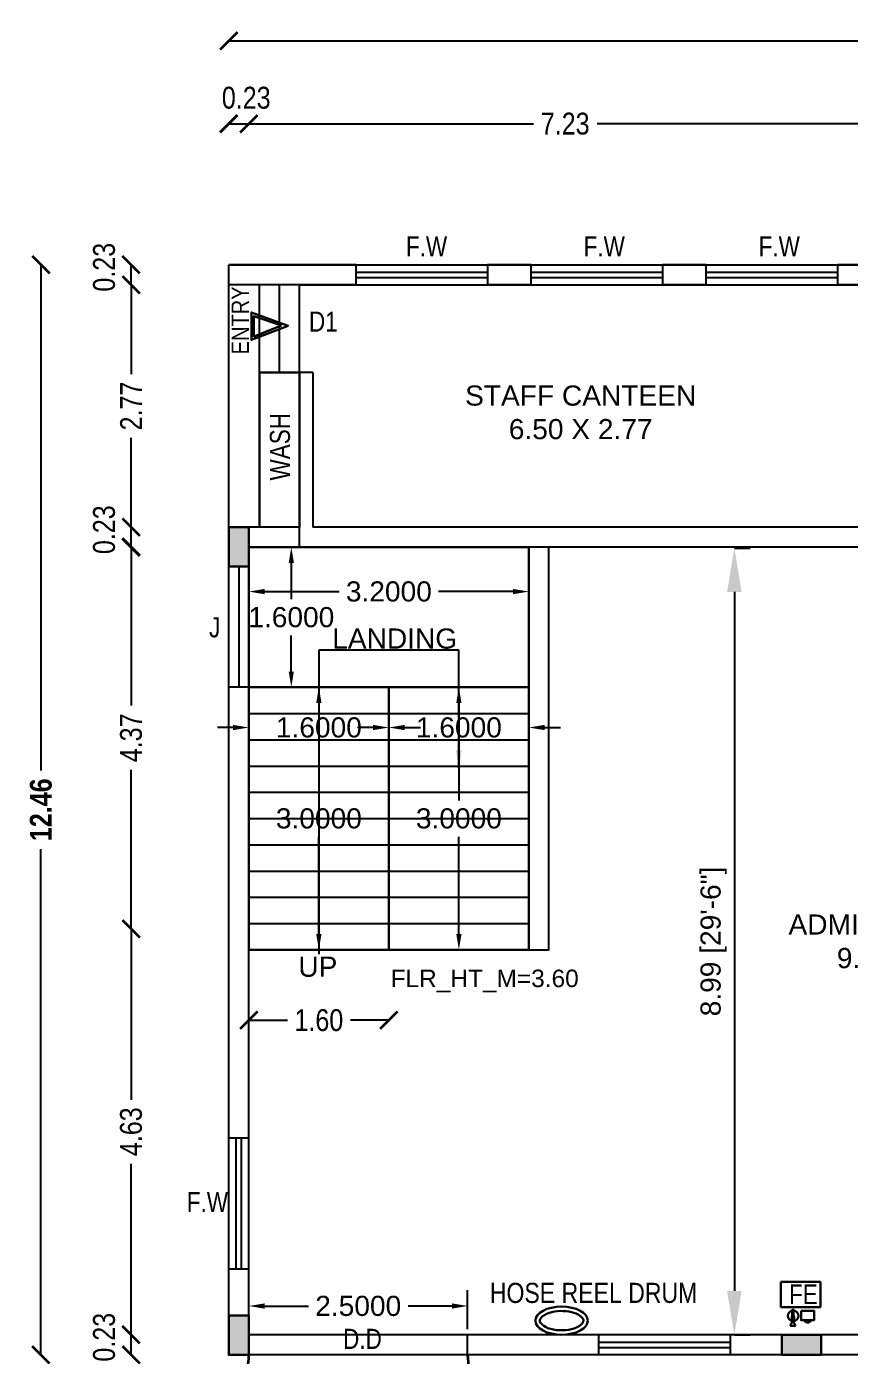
# Model space of a CAD drawing. Header units: metres. Extents: x -488 to 4759, y 38 to 2071.
# Drawn here: x 1196.3 to 1205.71, y 139.43 to 154.62 of the extents above; entities that cross this region are included whole.
import ezdxf

# ---------------------------------------------------------------- set-up
doc = ezdxf.new("R2010")
doc.units = ezdxf.units.M
doc.header["$MEASUREMENT"] = 0
doc.linetypes.add('HIDDEN2', pattern=[0.1875, 0.125, -0.0625])
for name, color, linetype in [('0 @ 1', 7, 'Continuous'), ('BLK_1_FLR_0_EXIT_WIDTH_STAIR', 1, 'Continuous'), ('BLK_1_FLR_0_EXIT_WIDTH_STAIR @ 1', 1, 'Continuous'), ('BLK_2_DA_RAMP_1', 1, 'Continuous'), ('BLK_2_FLR_0_CARPET_AREA', 10, 'Continuous'), ('BLK_2_FLR_0_EXIT_WIDTH_DOOR', 2, 'Continuous'), ('BLK_2_FLR_0_REGULAR_ROOM_0', 117, 'Continuous'), ('BLK_2_FLR_0_STAIR_1', 1, 'Continuous'), ('BLK_2_FLR_0_STAIR_1_FLIGHT_1', 7, 'Continuous'), ('BLK_2_FLR_0_STAIR_1_FLIGHT_2', 7, 'Continuous'), ('BLK_2_FLR_0_STAIR_1_LANDING_1', 7, 'Continuous')]:
    doc.layers.add(name, color=color, linetype=linetype)
doc.layers.add('BLK_2_COVERED_AREA', color=140, linetype='Continuous', plot=False)
doc.layers.add('BLK_2_FLR_0_BLT_UP_AREA', color=1, linetype='Continuous', plot=False)
doc.layers.add('DIST_EXIT', color=7, linetype='Continuous', lineweight=0)
doc.styles.add('2', font='swissc.ttf', dxfattribs={"height": 0.23})
doc.styles.add('CODE', font='swissc.ttf', dxfattribs={"height": 0.25})
doc.styles.add('sa1', font='', dxfattribs={"height": 72})
doc.styles.add('SH', font='swissc.ttf', dxfattribs={"height": 10})
doc.styles.get("Standard").update_dxf_attribs({"font": 'arial.ttf', "height": 0.23})
doc.styles.add('SUBBU3', font='swissl.ttf', dxfattribs={"width": 0.8})
doc.styles.get('sa1').set_extended_font_data('Abadi MT Condensed Light')
doc.dimstyles.new('OUTER', dxfattribs={"dimscale": 0, "dimtxt": 0.3, "dimasz": 0.18, "dimexe": 0.18, "dimexo": 0.0625, "dimgap": 0.09, "dimtad": 0, "dimzin": 0, "dimdsep": 46, "dimtxsty": 'CODE', "dimcen": 0.09, "dimse1": 1, "dimse2": 1, "dimclrd": 8, "dimclrt": 1, "dimadec": 0, "dimazin": 0, "dimtfac": 1, "dimtofl": 0, "dimtmove": 0, "dimatfit": 3, "dimfxl": 0, "dimtolj": 1, "dimtzin": 0, "dimarcsym": 0})
doc.dimstyles.new('STANDARD$0', dxfattribs={"dimtxt": 0.23, "dimasz": 3, "dimexe": 3, "dimexo": 1, "dimgap": 1.5, "dimtad": 1, "dimdec": 1, "dimzin": 1, "dimdsep": 46, "dimlunit": 4, "dimtxsty": 'Standard', "dimblk": 'OBLIQUE', "dimcen": 0.09375, "dimdle": 1, "dimclrd": 8, "dimclre": 8, "dimclrt": 7, "dimadec": 1, "dimazin": 0, "dimtfac": 1, "dimtdec": 1, "dimtix": 1, "dimtmove": 2, "dimatfit": 3, "dimldrblk": 'ARCHTICK', "dimfxl": 0, "dimfrac": 2, "dimtolj": 1, "dimtzin": 0, "dimarcsym": 0})

# ---------------------------------------------------------------- blocks, each defined once
blk = doc.blocks.new('_ArchTick')
at = {"const_width": 0.15}
blk.add_lwpolyline([(-0.5, -0.5), (0.5, 0.5)], dxfattribs=at)
blk = doc.blocks.new('*D135')
at = {"color": 0, "lineweight": -2}
for p, q in [((1197.498, 151.668), (1197.498, 150.647)), ((1197.498, 148.898), (1197.498, 149.918))]:
    blk.add_line(p, q, dxfattribs=at)
at = {"layer": 'Defpoints', "color": 0, "lineweight": -2}
for p in [(1197.498, 151.668), (1199.758, 151.668), (1209.159, 148.898)]:
    blk.add_point(p, dxfattribs=at)
at = {"color": 0, "lineweight": -2, "xscale": 0.2, "yscale": 0.2, "zscale": 0.2}
for p, rotation in [((1197.498, 151.668), 90), ((1197.498, 148.898), 270)]:
    blk.add_blockref('_ArchTick', p, dxfattribs=dict(at, rotation=rotation))
at = {"color": 0, "lineweight": -2, "insert": (1197.498, 150.283), "char_height": 0.25, "attachment_point": 5, "rotation": 90, "style": 'CODE'}
blk.add_mtext('\\A1;2.77', dxfattribs=at)
blk = doc.blocks.new('*D136')
at = {"color": 0, "lineweight": -2}
blk.add_line((1197.498, 151.668), (1197.498, 151.898), dxfattribs=at)
at = {"layer": 'Defpoints', "color": 0, "lineweight": -2}
for p in [(1197.498, 151.898), (1199.768, 151.898), (1199.758, 151.668)]:
    blk.add_point(p, dxfattribs=at)
at = {"color": 0, "lineweight": -2, "xscale": 0.2, "yscale": 0.2, "zscale": 0.2}
for p, rotation in [((1197.498, 151.898), 90), ((1197.498, 151.668), 270)]:
    blk.add_blockref('_ArchTick', p, dxfattribs=dict(at, rotation=rotation))
at = {"color": 0, "lineweight": -2, "insert": (1197.19, 151.869), "char_height": 0.25, "attachment_point": 5, "rotation": 90, "style": 'CODE'}
blk.add_mtext('\\A1;0.23', dxfattribs=at)
blk = doc.blocks.new('*D137')
at = {"color": 0, "lineweight": -2}
blk.add_line((1197.498, 139.438), (1197.498, 139.668), dxfattribs=at)
at = {"layer": 'Defpoints', "color": 0, "lineweight": -2}
for p in [(1197.498, 139.668), (1199.984, 139.668), (1200.015, 139.438)]:
    blk.add_point(p, dxfattribs=at)
at = {"color": 0, "lineweight": -2, "xscale": 0.2, "yscale": 0.2, "zscale": 0.2}
for p, rotation in [((1197.498, 139.668), 90), ((1197.498, 139.438), 270)]:
    blk.add_blockref('_ArchTick', p, dxfattribs=dict(at, rotation=rotation))
at = {"color": 0, "lineweight": -2, "insert": (1197.19, 139.639), "char_height": 0.25, "attachment_point": 5, "rotation": 90, "style": 'CODE'}
blk.add_mtext('\\A1;0.23', dxfattribs=at)
blk = doc.blocks.new('*D138')
at = {"color": 0, "lineweight": -2}
for p, q in [((1196.468, 151.898), (1196.468, 146.117)), ((1196.468, 139.438), (1196.468, 145.218))]:
    blk.add_line(p, q, dxfattribs=at)
at = {"layer": 'Defpoints', "color": 0, "lineweight": -2}
for p in [(1196.468, 151.898), (1198.614, 151.898), (1198.614, 139.438)]:
    blk.add_point(p, dxfattribs=at)
at = {"color": 0, "lineweight": -2, "xscale": 0.2, "yscale": 0.2, "zscale": 0.2}
for p, rotation in [((1196.468, 151.898), 90), ((1196.468, 139.438), 270)]:
    blk.add_blockref('_ArchTick', p, dxfattribs=dict(at, rotation=rotation))
at = {"color": 0, "lineweight": -2, "insert": (1196.468, 145.668), "char_height": 0.25, "attachment_point": 5, "rotation": 90, "style": 'CODE'}
blk.add_mtext('\\A1;{\\fSwis721 Cn BT|b1|i0|c0|p34;12.46}', dxfattribs=at)
blk = doc.blocks.new('*D139')
at = {"color": 0, "lineweight": -2}
for p, q in [((1198.844, 153.509), (1202.095, 153.509)), ((1206.074, 153.509), (1202.823, 153.509))]:
    blk.add_line(p, q, dxfattribs=at)
at = {"layer": 'Defpoints', "color": 0, "lineweight": -2}
for p in [(1206.074, 153.509), (1206.074, 151.098), (1198.844, 146.044)]:
    blk.add_point(p, dxfattribs=at)
at = {"color": 0, "lineweight": -2, "xscale": 0.2, "yscale": 0.2, "zscale": 0.2, "rotation": 180}
blk.add_blockref('_ArchTick', (1198.844, 153.509), dxfattribs=at)
at = {"color": 0, "lineweight": -2, "xscale": 0.2, "yscale": 0.2, "zscale": 0.2}
blk.add_blockref('_ArchTick', (1206.074, 153.509), dxfattribs=at)
at = {"color": 0, "lineweight": -2, "insert": (1202.459, 153.509), "char_height": 0.25, "attachment_point": 5, "style": 'CODE'}
blk.add_mtext('\\A1;7.23', dxfattribs=at)
blk = doc.blocks.new('*D145')
at = {"color": 0, "lineweight": -2}
blk.add_line((1198.614, 153.509), (1198.844, 153.509), dxfattribs=at)
at = {"layer": 'Defpoints', "color": 0, "lineweight": -2}
for p in [(1198.844, 153.509), (1198.614, 151.098), (1198.844, 151.059)]:
    blk.add_point(p, dxfattribs=at)
at = {"color": 0, "lineweight": -2, "xscale": 0.2, "yscale": 0.2, "zscale": 0.2, "rotation": 180}
blk.add_blockref('_ArchTick', (1198.614, 153.509), dxfattribs=at)
at = {"color": 0, "lineweight": -2, "xscale": 0.2, "yscale": 0.2, "zscale": 0.2}
blk.add_blockref('_ArchTick', (1198.844, 153.509), dxfattribs=at)
at = {"color": 0, "lineweight": -2, "insert": (1198.814, 153.805), "char_height": 0.25, "attachment_point": 5, "style": 'CODE'}
blk.add_mtext('\\A1;0.23', dxfattribs=at)
blk = doc.blocks.new('*D146')
at = {"color": 0, "lineweight": -2}
for p, q in [((1198.614, 154.456), (1206.01, 154.456)), ((1214.304, 154.456), (1206.908, 154.456))]:
    blk.add_line(p, q, dxfattribs=at)
at = {"layer": 'Defpoints', "color": 0, "lineweight": -2}
for p in [(1214.304, 154.456), (1198.614, 151.898), (1214.304, 151.898)]:
    blk.add_point(p, dxfattribs=at)
at = {"color": 0, "lineweight": -2, "xscale": 0.2, "yscale": 0.2, "zscale": 0.2, "rotation": 180}
blk.add_blockref('_ArchTick', (1198.614, 154.456), dxfattribs=at)
at = {"color": 0, "lineweight": -2, "xscale": 0.2, "yscale": 0.2, "zscale": 0.2}
blk.add_blockref('_ArchTick', (1214.304, 154.456), dxfattribs=at)
at = {"color": 0, "lineweight": -2, "insert": (1206.459, 154.456), "char_height": 0.25, "attachment_point": 5, "style": 'CODE'}
blk.add_mtext('\\A1;{\\fSwis721 Cn BT|b1|i0|c0|p34;15.69}', dxfattribs=at)
blk = doc.blocks.new('*D147')
at = {"color": 0, "lineweight": -2}
blk.add_line((1197.498, 148.668), (1197.498, 148.898), dxfattribs=at)
at = {"layer": 'Defpoints', "color": 0, "lineweight": -2}
for p in [(1197.498, 148.898), (1199.768, 148.898), (1199.758, 148.668)]:
    blk.add_point(p, dxfattribs=at)
at = {"color": 0, "lineweight": -2, "xscale": 0.2, "yscale": 0.2, "zscale": 0.2}
for p, rotation in [((1197.498, 148.898), 90), ((1197.498, 148.668), 270)]:
    blk.add_blockref('_ArchTick', p, dxfattribs=dict(at, rotation=rotation))
at = {"color": 0, "lineweight": -2, "insert": (1197.19, 148.869), "char_height": 0.25, "attachment_point": 5, "rotation": 90, "style": 'CODE'}
blk.add_mtext('\\A1;0.23', dxfattribs=at)
blk = doc.blocks.new('rghfhgh')
at = {"color": 0, "lineweight": 30}
for p, q in [((15101.258, 2367.909), (15101.258, 2367.846)), ((15101.274, 2367.909), (15101.274, 2367.846)), ((15101.258, 2367.846), (15101.236, 2367.801)), ((15101.274, 2367.846), (15101.296, 2367.801))]:
    blk.add_line(p, q, dxfattribs=at)
at = {"color": 0, "lineweight": 30, "ltscale": 0.1}
blk.add_line((15101.296, 2367.801), (15101.236, 2367.801), dxfattribs=at)
blk.add_lwpolyline([(15101.129, 2368.303), (15101.581, 2368.303), (15101.581, 2368.016), (15101.129, 2368.016)], close=True, dxfattribs=at)
at = {"color": 0, "lineweight": 30}
for points in [[(15101.281, 2367.879), (15101.252, 2367.879), (15101.252, 2367.909), (15101.281, 2367.909)], [(15101.274, 2367.909), (15101.258, 2367.909), (15101.258, 2367.985), (15101.274, 2367.985)], [(15101.359, 2367.974), (15101.507, 2367.974), (15101.507, 2367.864), (15101.359, 2367.864)]]:
    blk.add_lwpolyline(points, close=True, dxfattribs=at)
blk.add_circle((15101.269, 2367.915), 0.0611, dxfattribs=at)
blk.add_arc((15101.434, 2367.883), 0.0446, 204.8747, 335.1253, dxfattribs=at)
at = {"color": 0, "lineweight": 30, "style": 'SH'}
blk.add_text('FE', height=0.2239, dxfattribs=at).set_placement((15101.221, 2368.05))
blk = doc.blocks.new('*D14')
at = {"layer": 'BLK_2_FLR_0_STAIR_1_FLIGHT_1', "color": 0, "linetype": 'Continuous', "lineweight": -2}
for p, q in [((1198.844, 146.67), (1198.844, 146.788)), ((1200.444, 146.67), (1200.444, 146.788)), ((1198.664, 146.608), (1198.484, 146.608)), ((1200.624, 146.608), (1200.804, 146.608))]:
    blk.add_line(p, q, dxfattribs=at)
for points in [[(1198.664, 146.638), (1198.664, 146.578), (1198.844, 146.608)], [(1200.624, 146.638), (1200.624, 146.578), (1200.444, 146.608)]]:
    blk.add_solid(points, dxfattribs=at)
at = {"layer": 'Defpoints', "color": 0, "linetype": 'Continuous', "lineweight": -2}
for p in [(1198.844, 146.608), (1200.444, 146.608), (1200.444, 146.608)]:
    blk.add_point(p, dxfattribs=at)
at = {"layer": 'BLK_2_FLR_0_STAIR_1_FLIGHT_1', "color": 0, "linetype": 'Continuous', "insert": (1199.644, 146.608), "char_height": 0.23, "attachment_point": 5}
blk.add_mtext('\\A1;1.6000', dxfattribs=at)
blk = doc.blocks.new('*D15')
at = {"layer": 'BLK_2_FLR_0_STAIR_1_FLIGHT_2', "color": 0, "linetype": 'Continuous', "lineweight": -2}
for p, q in [((1200.444, 146.67), (1200.444, 146.788)), ((1202.044, 146.67), (1202.044, 146.788)), ((1200.264, 146.608), (1200.084, 146.608)), ((1202.224, 146.608), (1202.404, 146.608))]:
    blk.add_line(p, q, dxfattribs=at)
for points in [[(1200.264, 146.638), (1200.264, 146.578), (1200.444, 146.608)], [(1202.224, 146.638), (1202.224, 146.578), (1202.044, 146.608)]]:
    blk.add_solid(points, dxfattribs=at)
at = {"layer": 'Defpoints', "color": 0, "linetype": 'Continuous', "lineweight": -2}
for p in [(1200.444, 146.608), (1202.044, 146.608), (1202.044, 146.608)]:
    blk.add_point(p, dxfattribs=at)
at = {"layer": 'BLK_2_FLR_0_STAIR_1_FLIGHT_2', "color": 0, "linetype": 'Continuous', "insert": (1201.244, 146.608), "char_height": 0.23, "attachment_point": 5}
blk.add_mtext('\\A1;1.6000', dxfattribs=at)
blk = doc.blocks.new('*D16')
at = {"layer": 'BLK_2_FLR_0_STAIR_1_LANDING_1', "color": 0, "linetype": 'Continuous', "lineweight": -2}
for p, q in [((1199.356, 148.668), (1199.509, 148.668)), ((1199.356, 147.068), (1199.509, 147.068))]:
    blk.add_line(p, q, dxfattribs=at)
at = {"layer": 'BLK_2_FLR_0_STAIR_1_LANDING_1', "color": 0, "lineweight": -2}
for p, q in [((1199.329, 148.488), (1199.329, 148.075)), ((1199.329, 147.248), (1199.329, 147.66))]:
    blk.add_line(p, q, dxfattribs=at)
at = {"layer": 'BLK_2_FLR_0_STAIR_1_LANDING_1', "color": 0, "linetype": 'Continuous', "lineweight": -2}
for points in [[(1199.299, 148.488), (1199.359, 148.488), (1199.329, 148.668)], [(1199.299, 147.248), (1199.359, 147.248), (1199.329, 147.068)]]:
    blk.add_solid(points, dxfattribs=at)
at = {"layer": 'Defpoints', "color": 0, "linetype": 'Continuous', "lineweight": -2}
for p in [(1199.293, 148.668), (1199.329, 148.668), (1199.293, 147.068)]:
    blk.add_point(p, dxfattribs=at)
at = {"layer": 'BLK_2_FLR_0_STAIR_1_LANDING_1', "color": 0, "linetype": 'Continuous', "insert": (1199.329, 147.868), "char_height": 0.23, "attachment_point": 5}
blk.add_mtext('\\A1;1.6000', dxfattribs=at)
blk = doc.blocks.new('*D96')
at = {"color": 0, "lineweight": -2}
for p, q in [((1197.498, 148.673), (1197.498, 146.858)), ((1197.498, 144.308), (1197.498, 146.123))]:
    blk.add_line(p, q, dxfattribs=at)
at = {"layer": 'Defpoints', "color": 0, "lineweight": -2}
for p in [(1198.844, 148.673), (1197.498, 144.308), (1198.844, 144.308)]:
    blk.add_point(p, dxfattribs=at)
at = {"color": 0, "lineweight": -2, "xscale": 0.2, "yscale": 0.2, "zscale": 0.2}
for p, rotation in [((1197.498, 148.673), 90), ((1197.498, 144.308), 270)]:
    blk.add_blockref('_ArchTick', p, dxfattribs=dict(at, rotation=rotation))
at = {"color": 0, "lineweight": -2, "insert": (1197.498, 146.49), "char_height": 0.25, "attachment_point": 5, "rotation": 90, "style": 'CODE'}
blk.add_mtext('\\A1;4.37', dxfattribs=at)
blk = doc.blocks.new('*D168')
at = {"color": 0, "lineweight": -2}
for p, q in [((1197.498, 144.308), (1197.498, 142.354)), ((1197.498, 139.668), (1197.498, 141.621))]:
    blk.add_line(p, q, dxfattribs=at)
at = {"layer": 'Defpoints', "color": 0, "lineweight": -2}
for p in [(1202.274, 144.308), (1197.498, 139.668), (1202.274, 139.668)]:
    blk.add_point(p, dxfattribs=at)
at = {"color": 0, "lineweight": -2, "xscale": 0.2, "yscale": 0.2, "zscale": 0.2}
for p, rotation in [((1197.498, 144.308), 90), ((1197.498, 139.668), 270)]:
    blk.add_blockref('_ArchTick', p, dxfattribs=dict(at, rotation=rotation))
at = {"color": 0, "lineweight": -2, "insert": (1197.498, 141.988), "char_height": 0.25, "attachment_point": 5, "rotation": 90, "style": 'CODE'}
blk.add_mtext('\\A1;4.63', dxfattribs=at)
blk = doc.blocks.new('*D19')
at = {"layer": 'BLK_2_FLR_0_STAIR_1_FLIGHT_1', "color": 0, "linetype": 'Continuous', "lineweight": -2}
for p, q in [((1199.706, 147.068), (1199.824, 147.068)), ((1199.644, 146.888), (1199.644, 145.775)), ((1199.644, 144.248), (1199.644, 145.36)), ((1199.706, 144.068), (1199.824, 144.068))]:
    blk.add_line(p, q, dxfattribs=at)
for points in [[(1199.614, 146.888), (1199.674, 146.888), (1199.644, 147.068)], [(1199.614, 144.248), (1199.674, 144.248), (1199.644, 144.068)]]:
    blk.add_solid(points, dxfattribs=at)
at = {"layer": 'Defpoints', "color": 0, "linetype": 'Continuous', "lineweight": -2}
for p in [(1199.644, 147.068), (1199.644, 144.068), (1199.644, 144.068)]:
    blk.add_point(p, dxfattribs=at)
at = {"layer": 'BLK_2_FLR_0_STAIR_1_FLIGHT_1', "color": 0, "linetype": 'Continuous', "insert": (1199.644, 145.568), "char_height": 0.23, "attachment_point": 5}
blk.add_mtext('\\A1;3.0000', dxfattribs=at)
blk = doc.blocks.new('*D20')
at = {"layer": 'BLK_2_FLR_0_STAIR_1_FLIGHT_2', "color": 0, "linetype": 'Continuous', "lineweight": -2}
for p, q in [((1201.306, 147.068), (1201.424, 147.068)), ((1201.244, 146.888), (1201.244, 145.775)), ((1201.244, 144.248), (1201.244, 145.36)), ((1201.306, 144.068), (1201.424, 144.068))]:
    blk.add_line(p, q, dxfattribs=at)
for points in [[(1201.214, 146.888), (1201.274, 146.888), (1201.244, 147.068)], [(1201.214, 144.248), (1201.274, 144.248), (1201.244, 144.068)]]:
    blk.add_solid(points, dxfattribs=at)
at = {"layer": 'Defpoints', "color": 0, "linetype": 'Continuous', "lineweight": -2}
for p in [(1201.244, 147.068), (1201.244, 144.068), (1201.244, 144.068)]:
    blk.add_point(p, dxfattribs=at)
at = {"layer": 'BLK_2_FLR_0_STAIR_1_FLIGHT_2', "color": 0, "linetype": 'Continuous', "insert": (1201.244, 145.568), "char_height": 0.23, "attachment_point": 5}
blk.add_mtext('\\A1;3.0000', dxfattribs=at)
blk = doc.blocks.new('*D21')
at = {"layer": 'BLK_2_FLR_0_STAIR_1_LANDING_1', "color": 0, "linetype": 'Continuous', "lineweight": -2}
for p, q in [((1198.844, 148.224), (1198.844, 148.342)), ((1202.044, 148.224), (1202.044, 148.342))]:
    blk.add_line(p, q, dxfattribs=at)
at = {"layer": 'BLK_2_FLR_0_STAIR_1_LANDING_1', "color": 0, "lineweight": -2}
for p, q in [((1199.024, 148.162), (1199.877, 148.162)), ((1201.864, 148.162), (1201.011, 148.162))]:
    blk.add_line(p, q, dxfattribs=at)
at = {"layer": 'BLK_2_FLR_0_STAIR_1_LANDING_1', "color": 0, "linetype": 'Continuous', "lineweight": -2}
for points in [[(1199.024, 148.192), (1199.024, 148.132), (1198.844, 148.162)], [(1201.864, 148.192), (1201.864, 148.132), (1202.044, 148.162)]]:
    blk.add_solid(points, dxfattribs=at)
at = {"layer": 'Defpoints', "color": 0, "linetype": 'Continuous', "lineweight": -2}
for p in [(1198.844, 148.162), (1202.044, 148.162), (1202.044, 148.162)]:
    blk.add_point(p, dxfattribs=at)
at = {"layer": 'BLK_2_FLR_0_STAIR_1_LANDING_1', "color": 0, "linetype": 'Continuous', "insert": (1200.444, 148.162), "char_height": 0.23, "attachment_point": 5}
blk.add_mtext('\\A1;3.2000', dxfattribs=at)
blk = doc.blocks.new('*D169')
at = {"layer": 'BLK_1_FLR_0_EXIT_WIDTH_STAIR', "color": 0, "lineweight": -2}
for p, q in [((1198.844, 143.262), (1199.284, 143.262)), ((1200.444, 143.262), (1200.004, 143.262))]:
    blk.add_line(p, q, dxfattribs=at)
at = {"layer": 'Defpoints', "color": 0, "lineweight": -2}
for p in [(1198.844, 144.068), (1200.444, 144.068), (1200.444, 143.262)]:
    blk.add_point(p, dxfattribs=at)
at = {"layer": 'BLK_1_FLR_0_EXIT_WIDTH_STAIR', "color": 0, "lineweight": -2, "xscale": 0.2, "yscale": 0.2, "zscale": 0.2, "rotation": 180}
blk.add_blockref('_ArchTick', (1198.844, 143.262), dxfattribs=at)
at = {"layer": 'BLK_1_FLR_0_EXIT_WIDTH_STAIR', "color": 0, "lineweight": -2, "xscale": 0.2, "yscale": 0.2, "zscale": 0.2}
blk.add_blockref('_ArchTick', (1200.444, 143.262), dxfattribs=at)
at = {"layer": 'BLK_1_FLR_0_EXIT_WIDTH_STAIR', "color": 0, "lineweight": -2, "insert": (1199.644, 143.262), "char_height": 0.25, "attachment_point": 5, "style": 'CODE'}
blk.add_mtext('\\A1;1.60', dxfattribs=at)
blk = doc.blocks.new('*D62')
at = {"layer": 'BLK_2_FLR_0_EXIT_WIDTH_DOOR', "color": 0, "lineweight": -2}
for p, q in [((1198.844, 139.73), (1198.844, 140.176)), ((1201.344, 139.73), (1201.344, 140.176)), ((1199.024, 139.996), (1199.525, 139.996)), ((1201.164, 139.996), (1200.663, 139.996))]:
    blk.add_line(p, q, dxfattribs=at)
for points in [[(1199.024, 140.026), (1199.024, 139.966), (1198.844, 139.996)], [(1201.164, 140.026), (1201.164, 139.966), (1201.344, 139.996)]]:
    blk.add_solid(points, dxfattribs=at)
at = {"layer": 'Defpoints', "color": 0, "lineweight": -2}
for p in [(1201.344, 139.996), (1198.844, 139.668), (1201.344, 139.668)]:
    blk.add_point(p, dxfattribs=at)
at = {"layer": 'BLK_2_FLR_0_EXIT_WIDTH_DOOR', "color": 0, "insert": (1200.094, 139.996), "char_height": 0.23, "attachment_point": 5}
blk.add_mtext('\\A1;2.5000', dxfattribs=at)
blk = doc.blocks.new('*D24')
at = {"layer": 'Defpoints', "color": 0, "lineweight": -2}
for p in [(1204.392, 148.658), (1204.392, 139.668), (1204.392, 139.668)]:
    blk.add_point(p, dxfattribs=at)
at = {"layer": 'DIST_EXIT', "color": 0, "lineweight": -2}
for p, q in [((1204.392, 148.658), (1204.572, 148.658)), ((1204.392, 139.668), (1204.572, 139.668))]:
    blk.add_line(p, q, dxfattribs=at)
at = {"layer": 'DIST_EXIT', "color": 4, "lineweight": -2}
blk.add_line((1204.392, 148.158), (1204.392, 140.168), dxfattribs=at)
for points in [[(1204.309, 148.158), (1204.476, 148.158), (1204.392, 148.658)], [(1204.309, 140.168), (1204.476, 140.168), (1204.392, 139.668)]]:
    blk.add_solid(points, dxfattribs=at)
at = {"layer": 'DIST_EXIT', "color": 1, "lineweight": 0, "insert": (1204.155, 144.163), "char_height": 0.23, "attachment_point": 5, "rotation": 90}
blk.add_mtext('8.99 [29\'-6"]', dxfattribs=at)

msp = doc.modelspace()

# ---------------------------------------------------------------- hatches: boundary and pattern name
at = {"lineweight": 30}
h = msp.add_hatch(color=256, dxfattribs=at)
h.dxf.hatch_style = 1
h.paths.add_polyline_path([(1198.84389, 148.44773), (1198.84389, 148.89773), (1198.61389, 148.89764), (1198.61389, 148.44764)])
h = msp.add_hatch(color=256, dxfattribs=at)
h.dxf.hatch_style = 1
h.paths.add_polyline_path([(1198.84389, 139.43764), (1198.84389, 139.88764), (1198.61389, 139.88756), (1198.61389, 139.43756)])
h = msp.add_hatch(color=256, dxfattribs=at)
h.dxf.hatch_style = 1
h.paths.add_polyline_path([(1205.38562, 139.66764), (1204.93562, 139.66764), (1204.93571, 139.43764), (1205.38571, 139.43764)])

# ---------------------------------------------------------------- linework, layer by layer
for p, q in [((1198.61389, 151.66764), (1198.61389, 151.89764)), ((1200.07039, 151.89764), (1198.61389, 151.89764)), ((1200.07039, 151.66764), (1200.07039, 151.89764)), ((1202.07039, 151.89764), (1201.57039, 151.89764)), ((1201.57039, 151.89764), (1201.57039, 151.66764)), ((1202.07039, 151.66764), (1202.07039, 151.89764)), ((1204.07039, 151.89764), (1203.57039, 151.89764)), ((1203.57039, 151.89764), (1203.57039, 151.66764)), ((1204.07039, 151.66764), (1204.07039, 151.89764)), ((1207.07389, 151.89764), (1205.57039, 151.89764)), ((1205.57039, 151.89764), (1205.57039, 151.66764)), ((1200.07039, 151.81264), (1201.57039, 151.81264)), ((1200.07039, 151.75264), (1201.57039, 151.75264)), ((1202.07039, 151.81264), (1203.57039, 151.81264)), ((1202.07039, 151.75264), (1203.57039, 151.75264)), ((1204.07039, 151.81264), (1205.57039, 151.81264)), ((1204.07039, 151.75264), (1205.57039, 151.75264)), ((1200.07039, 151.66764), (1198.61389, 151.66764)), ((1198.96389, 150.66764), (1198.96389, 151.66764)), ((1199.19389, 150.66764), (1199.19389, 151.66764)), ((1199.42389, 150.66764), (1199.42389, 151.66764)), ((1202.07039, 151.66764), (1201.57039, 151.66764)), ((1204.07039, 151.66764), (1203.57039, 151.66764)), ((1207.07389, 151.66764), (1205.57039, 151.66764)), ((1198.96389, 150.66764), (1198.96389, 148.89764)), ((1199.42389, 150.66764), (1199.42389, 148.89764)), ((1199.57389, 150.66764), (1199.42389, 150.66764)), ((1199.57389, 150.66764), (1199.57389, 148.89764)), ((1198.61389, 147.91764), (1198.61389, 148.89764)), ((1199.42389, 148.89764), (1198.61389, 148.89764)), ((1208.84389, 148.89764), (1199.57389, 148.89764)), ((1198.84389, 141.91764), (1198.84389, 148.66764)), ((1202.04389, 148.66764), (1198.84389, 148.66764)), ((1202.04389, 144.30764), (1202.04389, 148.66764)), ((1211.34389, 148.66764), (1202.27389, 148.66764)), ((1202.27389, 144.30764), (1202.27389, 148.66764)), ((1200.44389, 144.06764), (1200.44389, 147.06764)), ((1198.61389, 144.91764), (1198.61389, 146.41764)), ((1198.61389, 141.91764), (1198.61389, 143.41764)), ((1198.61389, 141.91764), (1198.84389, 141.91764)), ((1198.69889, 140.41764), (1198.69889, 141.91764)), ((1198.75889, 140.41764), (1198.75889, 141.91764)), ((1198.61389, 139.43764), (1198.61389, 140.41764)), ((1198.84389, 140.41764), (1198.61389, 140.41764)), ((1198.84389, 139.43764), (1198.84389, 140.41764)), ((1202.84389, 139.66764), (1201.34389, 139.66764)), ((1201.34389, 139.43764), (1201.34389, 139.66764)), ((1202.84389, 139.43764), (1202.84389, 139.66764)), ((1202.84389, 139.58264), (1204.34389, 139.58264)), ((1205.84389, 139.66764), (1204.34389, 139.66764)), ((1204.34389, 139.66764), (1204.34389, 139.43764)), ((1198.84389, 139.43764), (1198.61389, 139.43764)), ((1202.84389, 139.43764), (1201.34389, 139.43764)), ((1202.84389, 139.52264), (1204.34389, 139.52264)), ((1205.84389, 139.43764), (1204.34389, 139.43764))]:
    msp.add_line(p, q)
at = {"lineweight": 13}
for p, q in [((1200.07039, 151.89764), (1201.57039, 151.89764)), ((1202.07039, 151.89764), (1203.57039, 151.89764)), ((1204.07039, 151.89764), (1205.57039, 151.89764)), ((1200.07039, 151.66764), (1201.57039, 151.66764)), ((1202.07039, 151.66764), (1203.57039, 151.66764)), ((1204.07039, 151.66764), (1205.57039, 151.66764)), ((1198.61389, 140.41764), (1198.61389, 141.91764)), ((1198.84389, 140.41764), (1198.84389, 141.91764)), ((1202.84389, 139.66764), (1204.34389, 139.66764)), ((1202.84389, 139.43764), (1204.34389, 139.43764))]:
    msp.add_line(p, q, dxfattribs=at)
at = {"lineweight": -2}
for p, q in [((1199.42389, 150.66764), (1198.96389, 150.66764)), ((1198.73355, 147.06764), (1198.73304, 148.44769)), ((1199.64389, 147.49101), (1199.64389, 144.017)), ((1198.84389, 147.06764), (1198.61389, 147.06764)), ((1201.34389, 139.43764), (1198.84389, 139.43764))]:
    msp.add_line(p, q, dxfattribs=at)
at = {"lineweight": 30}
for points in [[(1199.29323, 151.19864), (1199.29323, 151.19864), (1198.87259, 151.35285), (1198.87259, 151.03751)], [(1199.21827, 151.20133), (1198.90259, 151.31052), (1198.90259, 151.07747)], [(1198.84389, 148.44773), (1198.61389, 148.44764), (1198.61389, 148.89764), (1198.84389, 148.89773)], [(1198.84389, 139.43764), (1198.61389, 139.43756), (1198.61389, 139.88756), (1198.84389, 139.88764)], [(1205.38562, 139.66764), (1205.38571, 139.43764), (1204.93571, 139.43764), (1204.93562, 139.66764)]]:
    msp.add_lwpolyline(points, close=True, dxfattribs=at)
at = {"lineweight": -2}
msp.add_lwpolyline([(1198.96389, 150.66764), (1199.42389, 150.66764), (1199.42389, 148.89764), (1198.96389, 148.89764)], close=True, dxfattribs=at)
at = {"lineweight": 35}
for centre, start, end in [((1198.21889, 139.43813), 301.423906, 0), ((1201.96889, 139.43813), 180, 238.576094)]:
    msp.add_arc(centre, 0.625, start, end, dxfattribs=at)
at = {"lineweight": 30, "ltscale": 0.1}
msp.add_ellipse((1202.41839, 139.82865), major_axis=(0.29924, 0), ratio=0.53803313, dxfattribs=at)
msp.add_open_spline([(1202.66763, 139.82865), (1202.66763, 139.83885), (1202.66381, 139.85058), (1202.63754, 139.87987), (1202.61493, 139.89587), (1202.52077, 139.93615), (1202.42353, 139.94687), (1202.27766, 139.92341), (1202.2241, 139.89967), (1202.1754, 139.8569), (1202.16924, 139.84131), (1202.16905, 139.81655), (1202.17486, 139.80121), (1202.21568, 139.76468), (1202.25015, 139.7463), (1202.37466, 139.71108), (1202.48524, 139.71366), (1202.6089, 139.75582), (1202.64215, 139.77959), (1202.66503, 139.81089), (1202.66763, 139.82014), (1202.66763, 139.82865)], degree=3, knots=[0, 0, 0, 0, 0.44955103, 0.44955103, 0.89910206, 0.89910206, 1.86125064, 1.86125064, 2.59196563, 2.59196563, 3.13743914, 3.13743914, 3.68291266, 3.68291266, 4.22838617, 4.22838617, 5.27725404, 5.27725404, 5.90856217, 5.90856217, 6.28318531, 6.28318531, 6.28318531, 6.28318531], dxfattribs=at)
at = {"layer": 'BLK_2_COVERED_AREA'}
msp.add_lwpolyline([(1198.61389, 151.89764), (1214.30389, 151.89764), (1214.30389, 139.43764), (1198.61389, 139.43764)], close=True, dxfattribs=at)
at = {"layer": 'BLK_2_DA_RAMP_1', "lineweight": -2}
msp.add_lwpolyline([(1198.84389, 139.43813, -0.26176596), (1198.54436, 138.9048), (1201.64303, 138.9048, -0.26130055), (1201.34389, 139.43813), (1198.84389, 139.43813)], format="xyb", close=True, dxfattribs=at)
at = {"layer": 'BLK_2_FLR_0_BLT_UP_AREA', "color": 45}
msp.add_lwpolyline([(1198.61389, 151.89764), (1214.30389, 151.89764), (1214.30389, 139.43764), (1198.61389, 139.43764)], close=True, dxfattribs=at)
at = {"layer": 'BLK_2_FLR_0_CARPET_AREA', "color": 14}
msp.add_lwpolyline([(1199.42389, 151.66764), (1214.07389, 151.66764), (1214.07389, 148.66764), (1211.34389, 148.66764), (1211.34389, 139.66764), (1198.84389, 139.66764), (1198.84389, 144.06764), (1202.27389, 144.06764), (1202.27389, 148.66764), (1199.42389, 148.66764), (1199.42389, 151.66764)], close=True, dxfattribs=at)
at = {"layer": 'BLK_2_FLR_0_REGULAR_ROOM_0', "color": 4}
msp.add_lwpolyline([(1199.42389, 151.66764), (1214.07389, 151.66764), (1214.07389, 148.66764), (1211.34389, 148.66764), (1211.34389, 139.66764), (1198.84389, 139.66764), (1198.84389, 144.06764), (1202.27389, 144.06764), (1202.27389, 148.66764), (1199.42389, 148.66764), (1199.42389, 151.66764)], close=True, dxfattribs=at)
at = {"layer": 'BLK_2_FLR_0_STAIR_1', "lineweight": -2}
msp.add_lwpolyline([(1202.04389, 148.66764), (1198.84389, 148.66764), (1198.84389, 144.06764), (1202.04389, 144.06764)], close=True, dxfattribs=at)
at = {"layer": 'BLK_2_FLR_0_STAIR_1_FLIGHT_1'}
for p, q in [((1198.84389, 147.06764), (1200.44389, 147.06764)), ((1198.84389, 146.76764), (1200.44389, 146.76764)), ((1198.84389, 146.46764), (1200.44389, 146.46764)), ((1198.84389, 146.16764), (1200.44389, 146.16764)), ((1198.84389, 145.86764), (1200.44389, 145.86764)), ((1198.84389, 145.56764), (1200.44389, 145.56764)), ((1198.84389, 145.26764), (1200.44389, 145.26764)), ((1198.84389, 144.96764), (1200.44389, 144.96764)), ((1198.84389, 144.66764), (1200.44389, 144.66764)), ((1198.84389, 144.36764), (1200.44389, 144.36764)), ((1198.84389, 144.06764), (1200.44389, 144.06764))]:
    msp.add_line(p, q, dxfattribs=at)
at = {"layer": 'BLK_2_FLR_0_STAIR_1_FLIGHT_1', "linetype": 'Continuous'}
msp.add_lwpolyline([(1198.84389, 147.06764), (1200.44389, 147.06764), (1200.44389, 144.06764), (1198.84389, 144.06764)], close=True, dxfattribs=at)
at = {"layer": 'BLK_2_FLR_0_STAIR_1_FLIGHT_2', "lineweight": -2}
for p, q in [((1200.44389, 147.06764), (1202.04389, 147.06764)), ((1200.44389, 146.76764), (1202.04389, 146.76764)), ((1200.44389, 146.46764), (1202.04389, 146.46764)), ((1200.44389, 146.16764), (1202.04389, 146.16764)), ((1200.44389, 145.86764), (1202.04389, 145.86764)), ((1200.44389, 145.56764), (1202.04389, 145.56764)), ((1200.44389, 145.26764), (1202.04389, 145.26764)), ((1200.44389, 144.96764), (1202.04389, 144.96764)), ((1200.44389, 144.66764), (1202.04389, 144.66764)), ((1200.44389, 144.36764), (1202.04389, 144.36764))]:
    msp.add_line(p, q, dxfattribs=at)
msp.add_lwpolyline([(1200.44389, 147.06764), (1202.04389, 147.06764), (1202.04389, 144.06764), (1200.44389, 144.06764)], close=True, dxfattribs=at)
at = {"layer": 'BLK_2_FLR_0_STAIR_1_LANDING_1', "lineweight": -2}
msp.add_lwpolyline([(1202.04389, 147.06764), (1198.84389, 147.06764), (1198.84389, 148.66764), (1202.04389, 148.66764)], close=True, dxfattribs=at)

# ---------------------------------------------------------------- block references
at = {"lineweight": -2}
msp.add_blockref('rghfhgh', (-13896.20441, -2228.03153), dxfattribs=at)

# ---------------------------------------------------------------- texts
at = {"lineweight": -2, "style": '2'}
msp.add_text('ENTRY', height=0.2, rotation=90, dxfattribs=at).set_placement((1198.84577, 150.87333))
at = {"lineweight": 30, "style": '2'}
msp.add_text('HOSE REEL DRUM', height=0.23, dxfattribs=at).set_placement((1201.5978, 140.03112))
at = {"char_height": 0.23, "width": 0.2619959, "attachment_point": 1, "style": 'SUBBU3'}
for s, insert in [('F.W', (1200.63907, 152.22241)), ('F.W', (1202.66984, 152.22241)), ('F.W', (1204.66984, 152.22241)), ('{\\C252;D1}', (1199.53048, 151.36275)), ('J', (1198.38925, 147.86873)), ('F.W', (1198.13505, 141.29927)), ('{\\C252;D.D}', (1199.92069, 139.73578))]:
    msp.add_mtext(s, dxfattribs=dict(at, insert=insert))
at = {"linetype": 'HIDDEN2', "lineweight": 9, "ltscale": 10, "char_height": 0.23, "attachment_point": 2, "style": 'sa1'}
for s, insert, width in [('{\\fArial|b0|i0|c0|p34;\\C252;STAFF CANTEEN\\P6.50 X 2.77}', (1202.63606, 150.51731), 2.6179617), ('{\\fArial|b0|i0|c0|p34;\\C252;LANDING}', (1200.51052, 147.7401), 1.6168377), ('{\\fArial|b0|i0|c0|p34;\\C252;ADMINISTRATION \\P9.07 X 9.00}', (1206.38507, 144.47144), 3.8456677), ('{\\fArial|b0|i0|c0|p34;\\C252;UP}', (1199.63251, 143.9892), 0.4465505)]:
    msp.add_mtext(s, dxfattribs=dict(at, insert=insert, width=width))
at = {"insert": (1199.08392, 149.43145), "char_height": 0.23, "width": 0.2619959, "attachment_point": 1, "rotation": 90, "style": 'SUBBU3'}
msp.add_mtext('WASH', dxfattribs=at)
at = {"layer": 'BLK_2_FLR_0_STAIR_1', "ltscale": 400, "insert": (1201.53855, 143.84083), "char_height": 0.2, "width": 2.7, "attachment_point": 2}
msp.add_mtext('{\\fArial CE|b0|i0|c238|p34;FLR_HT_M=}3.60', dxfattribs=at)

# ---------------------------------------------------------------- dimensions: what is measured, and where the dimension line sits
at = {"layer": '0 @ 1', "lineweight": -2}
dim = msp.add_linear_dim(base=(1214.30389, 154.45564), p1=(1198.61389, 151.89764), p2=(1214.30389, 151.89773), text='{\\fSwis721 Cn BT|b1|i0|c0|p34;<>}', dimstyle='OUTER', override={"dimscale": 1, "dimtxt": 0.25, "dimasz": 0.2, "dimblk": 'ArchTick', "dimclrd": 0, "dimclrt": 0, "dimtix": 0, "dimtofl": 0, "dimtmove": 0, "dimatfit": 3, "dimfxl": 25.4}, dxfattribs=at)
dim.commit()
dim.dimension.update_dxf_attribs({"geometry": '*D146', "text_midpoint": (1206.45889, 154.45564)})
dim = msp.add_linear_dim(base=(1198.84389, 153.50879), p1=(1198.61389, 151.09784), p2=(1198.84389, 151.05858), dimstyle='OUTER', override={"dimscale": 1, "dimtxt": 0.25, "dimasz": 0.2, "dimblk": 'ArchTick', "dimclrd": 0, "dimclrt": 0, "dimtix": 0, "dimtofl": 0, "dimtmove": 1, "dimatfit": 3, "dimfxl": 25.4}, dxfattribs=at)
dim.commit()
dim.dimension.update_dxf_attribs({"geometry": '*D145', "text_midpoint": (1198.81442, 153.80474), "dimtype": 128})
dim = msp.add_linear_dim(base=(1206.07389, 153.50879), p1=(1198.84389, 146.04406), p2=(1206.07389, 151.09784), dimstyle='OUTER', override={"dimscale": 1, "dimtxt": 0.25, "dimasz": 0.2, "dimblk": 'ArchTick', "dimclrd": 0, "dimclrt": 0, "dimtix": 0, "dimtofl": 0, "dimtmove": 1, "dimatfit": 3, "dimfxl": 25.4}, dxfattribs=at)
dim.commit()
dim.dimension.update_dxf_attribs({"geometry": '*D139', "text_midpoint": (1202.45889, 153.50879)})
for base, p1, p2, picture, middle in [((1197.49778, 151.89764), (1199.75809, 151.66764), (1199.76835, 151.89764), '*D136', (1197.19041, 151.86929)), ((1197.49778, 148.89764), (1199.75809, 148.66764), (1199.76835, 148.89764), '*D147', (1197.19041, 148.86929)), ((1197.49778, 139.66764), (1200.01494, 139.43764), (1199.98413, 139.66764), '*D137', (1197.19041, 139.63929))]:
    dim = msp.add_linear_dim(base=base, p1=p1, p2=p2, angle=270, dimstyle='OUTER', override={"dimscale": 1, "dimtxt": 0.25, "dimasz": 0.2, "dimblk": 'ArchTick', "dimclrd": 0, "dimclrt": 0, "dimtix": 0, "dimtofl": 0, "dimtmove": 1, "dimatfit": 3, "dimfxl": 25.4}, dxfattribs=at)
    dim.commit()
    dim.dimension.update_dxf_attribs({"geometry": picture, "text_midpoint": middle, "dimtype": 128})
for base, p1, p2, angle, text, override, picture, middle in [((1196.46777, 151.89764), (1198.61389, 139.43756), (1198.61389, 151.89764), 270, '{\\fSwis721 Cn BT|b1|i0|c0|p34;<>}', {"dimscale": 1, "dimtxt": 0.25, "dimasz": 0.2, "dimblk": 'ArchTick', "dimclrd": 0, "dimclrt": 0, "dimtix": 0, "dimtofl": 0, "dimtmove": 0, "dimatfit": 3, "dimfxl": 25.4}, '*D138', (1196.46777, 145.6676)), ((1197.49778, 139.66764), (1202.27389, 144.30764), (1202.27389, 139.66764), 90, '4.63', {"dimscale": 1, "dimtxt": 0.25, "dimasz": 0.2, "dimblk": 'ArchTick', "dimclrd": 0, "dimclrt": 0, "dimtix": 0, "dimtofl": 0, "dimtmove": 0, "dimatfit": 3, "dimfxl": 10}, '*D168', (1197.49778, 141.98764))]:
    dim = msp.add_linear_dim(base=base, p1=p1, p2=p2, angle=angle, text=text, dimstyle='OUTER', override=override, dxfattribs=at)
    dim.commit()
    dim.dimension.update_dxf_attribs({"geometry": picture, "text_midpoint": middle})
for base, p1, p2, angle, override, picture, middle in [((1197.49778, 151.66764), (1209.15935, 148.89764), (1199.75809, 151.66764), 270, {"dimscale": 1, "dimtxt": 0.25, "dimasz": 0.2, "dimblk": 'ArchTick', "dimclrd": 0, "dimclrt": 0, "dimtix": 0, "dimtofl": 0, "dimtmove": 1, "dimatfit": 3, "dimfxl": 25.4}, '*D135', (1197.49778, 150.28264)), ((1197.49778, 144.30764), (1198.84389, 148.67273), (1198.84389, 144.30764), 90, {"dimscale": 1, "dimtxt": 0.25, "dimasz": 0.2, "dimblk": 'ArchTick', "dimclrd": 0, "dimclrt": 0, "dimtix": 0, "dimtofl": 0, "dimtmove": 0, "dimatfit": 3, "dimfxl": 10}, '*D96', (1197.49778, 146.49019))]:
    dim = msp.add_linear_dim(base=base, p1=p1, p2=p2, angle=angle, dimstyle='OUTER', override=override, dxfattribs=at)
    dim.commit()
    dim.dimension.update_dxf_attribs({"geometry": picture, "text_midpoint": middle})
at = {"layer": 'BLK_1_FLR_0_EXIT_WIDTH_STAIR @ 1', "color": 4, "lineweight": -2}
dim = msp.add_aligned_dim(p1=(1198.84389, 144.06764), p2=(1200.44389, 144.06764), distance=-0.80599, dimstyle='OUTER', override={"dimscale": 1, "dimtxt": 0.25, "dimasz": 0.2, "dimblk": 'ArchTick', "dimclrd": 0, "dimclrt": 0, "dimtix": 0, "dimtofl": 0, "dimtmove": 0, "dimatfit": 3, "dimfxl": 0}, dxfattribs=at)
dim.commit()
dim.dimension.update_dxf_attribs({"geometry": '*D169', "text_midpoint": (1199.64389, 143.26165)})
at = {"layer": 'BLK_2_FLR_0_EXIT_WIDTH_DOOR'}
dim = msp.add_linear_dim(base=(1201.34389, 139.9961), p1=(1198.84389, 139.66764), p2=(1201.34389, 139.66764), dimstyle='STANDARD$0', override={"dimtxt": 1, "dimasz": 0.18, "dimexe": 0.18, "dimexo": 0.0625, "dimgap": 0.09, "dimtad": 0, "dimtih": 1, "dimtoh": 1, "dimdec": 4, "dimzin": 0, "dimlunit": 2, "dimpost": '', "dimcen": 0.09, "dimdle": 0, "dimclrd": 0, "dimclre": 0, "dimclrt": 0, "dimadec": 0, "dimtdec": 4, "dimtix": 0, "dimtofl": 0, "dimtmove": 0, "dimfrac": 0}, dxfattribs=at)
dim.commit()
dim.dimension.update_dxf_attribs({"geometry": '*D62', "text_midpoint": (1200.09389, 139.9961)})
at = {"layer": 'BLK_2_FLR_0_STAIR_1_FLIGHT_1', "color": 1, "linetype": 'Continuous'}
dim = msp.add_aligned_dim(p1=(1199.64389, 147.06764), p2=(1199.64389, 144.06764), distance=0, dimstyle='STANDARD$0', override={"dimtxt": 1, "dimasz": 0.18, "dimexe": 0.18, "dimexo": 0.0625, "dimgap": 0.09, "dimtad": 0, "dimtih": 1, "dimtoh": 1, "dimdec": 4, "dimzin": 0, "dimlunit": 2, "dimpost": '', "dimcen": 0.09, "dimdle": 0, "dimclrd": 0, "dimclre": 0, "dimclrt": 0, "dimadec": 0, "dimtdec": 4, "dimtix": 0, "dimtofl": 0, "dimtmove": 0, "dimfrac": 0}, dxfattribs=at)
dim.commit()
dim.dimension.update_dxf_attribs({"geometry": '*D19', "text_midpoint": (1199.64389, 145.56764)})
at = {"layer": 'BLK_2_FLR_0_STAIR_1_FLIGHT_1', "color": 2, "linetype": 'Continuous'}
dim = msp.add_aligned_dim(p1=(1198.84389, 146.60764), p2=(1200.44389, 146.60764), distance=0, dimstyle='STANDARD$0', override={"dimtxt": 1, "dimasz": 0.18, "dimexe": 0.18, "dimexo": 0.0625, "dimgap": 0.09, "dimtad": 0, "dimtih": 1, "dimtoh": 1, "dimdec": 4, "dimzin": 0, "dimlunit": 2, "dimpost": '', "dimcen": 0.09, "dimdle": 0, "dimclrd": 0, "dimclre": 0, "dimclrt": 0, "dimadec": 0, "dimtdec": 4, "dimtix": 0, "dimtofl": 0, "dimtmove": 0, "dimfrac": 0}, dxfattribs=at)
dim.commit()
dim.dimension.update_dxf_attribs({"geometry": '*D14', "text_midpoint": (1199.64389, 146.60764)})
at = {"layer": 'BLK_2_FLR_0_STAIR_1_FLIGHT_2', "color": 1, "linetype": 'Continuous'}
dim = msp.add_aligned_dim(p1=(1201.24389, 147.06764), p2=(1201.24389, 144.06764), distance=0, dimstyle='STANDARD$0', override={"dimtxt": 1, "dimasz": 0.18, "dimexe": 0.18, "dimexo": 0.0625, "dimgap": 0.09, "dimtad": 0, "dimtih": 1, "dimtoh": 1, "dimdec": 4, "dimzin": 0, "dimlunit": 2, "dimpost": '', "dimcen": 0.09, "dimdle": 0, "dimclrd": 0, "dimclre": 0, "dimclrt": 0, "dimadec": 0, "dimtdec": 4, "dimtix": 0, "dimtofl": 0, "dimtmove": 0, "dimfrac": 0}, dxfattribs=at)
dim.commit()
dim.dimension.update_dxf_attribs({"geometry": '*D20', "text_midpoint": (1201.24389, 145.56764)})
at = {"layer": 'BLK_2_FLR_0_STAIR_1_FLIGHT_2', "color": 2, "linetype": 'Continuous'}
dim = msp.add_aligned_dim(p1=(1200.44389, 146.60764), p2=(1202.04389, 146.60764), distance=0, dimstyle='STANDARD$0', override={"dimtxt": 1, "dimasz": 0.18, "dimexe": 0.18, "dimexo": 0.0625, "dimgap": 0.09, "dimtad": 0, "dimtih": 1, "dimtoh": 1, "dimdec": 4, "dimzin": 0, "dimlunit": 2, "dimpost": '', "dimcen": 0.09, "dimdle": 0, "dimclrd": 0, "dimclre": 0, "dimclrt": 0, "dimadec": 0, "dimtdec": 4, "dimtix": 0, "dimtofl": 0, "dimtmove": 0, "dimfrac": 0}, dxfattribs=at)
dim.commit()
dim.dimension.update_dxf_attribs({"geometry": '*D15', "text_midpoint": (1201.24389, 146.60764)})
at = {"layer": 'BLK_2_FLR_0_STAIR_1_LANDING_1', "color": 1, "linetype": 'Continuous'}
dim = msp.add_aligned_dim(p1=(1199.29307, 147.06764), p2=(1199.29307, 148.66764), distance=-0.03544, dimstyle='STANDARD$0', override={"dimtxt": 1, "dimasz": 0.18, "dimexe": 0.18, "dimexo": 0.0625, "dimgap": 0.09, "dimtad": 0, "dimtih": 1, "dimtoh": 1, "dimdec": 4, "dimzin": 0, "dimlunit": 2, "dimpost": '', "dimcen": 0.09, "dimdle": 0, "dimclrd": 0, "dimclre": 0, "dimclrt": 0, "dimadec": 0, "dimtdec": 4, "dimtix": 0, "dimtofl": 0, "dimtmove": 1, "dimfxl": 5, "dimfrac": 0}, dxfattribs=at)
dim.commit()
dim.dimension.update_dxf_attribs({"geometry": '*D16', "text_midpoint": (1199.3285, 147.86764)})
at = {"layer": 'BLK_2_FLR_0_STAIR_1_LANDING_1', "color": 2, "linetype": 'Continuous'}
dim = msp.add_aligned_dim(p1=(1198.84389, 148.16169), p2=(1202.04389, 148.16169), distance=0, dimstyle='STANDARD$0', override={"dimtxt": 1, "dimasz": 0.18, "dimexe": 0.18, "dimexo": 0.0625, "dimgap": 0.09, "dimtad": 0, "dimtih": 1, "dimtoh": 1, "dimdec": 4, "dimzin": 0, "dimlunit": 2, "dimpost": '', "dimcen": 0.09, "dimdle": 0, "dimclrd": 0, "dimclre": 0, "dimclrt": 0, "dimadec": 0, "dimtdec": 4, "dimtix": 0, "dimtofl": 0, "dimtmove": 1, "dimfxl": 5, "dimfrac": 0}, dxfattribs=at)
dim.commit()
dim.dimension.update_dxf_attribs({"geometry": '*D21', "text_midpoint": (1200.44389, 148.16169)})
at = {"layer": 'DIST_EXIT', "lineweight": 0}
dim = msp.add_aligned_dim(p1=(1204.39245, 148.65764), p2=(1204.39245, 139.66764), distance=0, dimstyle='STANDARD$0', override={"dimasz": 0.5, "dimexe": 0.18, "dimexo": 0.0625, "dimgap": 0.09, "dimdec": 2, "dimzin": 11, "dimlunit": 2, "dimpost": '', "dimcen": 2.5, "dimdle": 3, "dimclrd": 4, "dimclre": 0, "dimclrt": 1, "dimadec": 0, "dimtfac": 0.5, "dimtdec": 2, "dimtix": 0, "dimtofl": 0, "dimtmove": 0, "dimfxl": 20, "dimfxlon": 1, "dimfrac": 0, "dimtolj": 0, "dimtzin": 8, "dimarcsym": 1}, dxfattribs=at)
dim.commit()
dim.dimension.update_dxf_attribs({"geometry": '*D24', "text_midpoint": (1204.15505, 144.16264)})

# ---------------------------------------------------------------- leaders
at = {"layer": '0 @ 1', "lineweight": -2}
msp.add_leader([(1201.24389, 146.14764), (1201.24389, 147.49101), (1199.64389, 147.49101)], dimstyle='OUTER', override={"dimscale": 1, "dimtxt": 0.25, "dimasz": 0.2, "dimgap": 0.09, "dimtad": 0, "dimclrd": 256, "dimclrt": 0, "dimfxl": 10}, dxfattribs=at)

doc.saveas('drawing.dxf')
